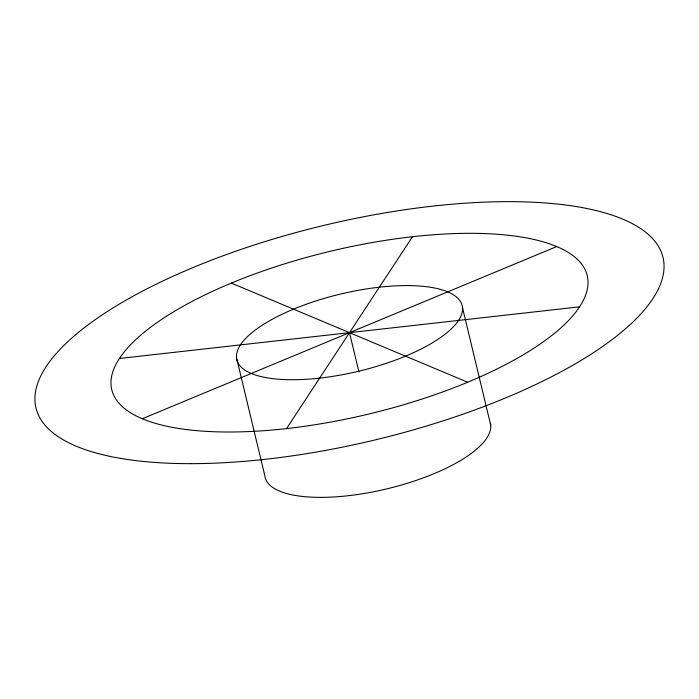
<?xml version="1.0" encoding="UTF-8"?>
<svg xmlns="http://www.w3.org/2000/svg" width="699" height="699" viewBox="0 0 699 699"><rect width="100%" height="100%" fill="white"/><g stroke="black" fill="none" stroke-linecap="round" stroke-linejoin="round"><path stroke-width="1.05" d="M286.529 428.592L412.471 236.734M142.281 418.753L556.719 246.572M119.424 358.482L579.576 306.835M231.334 283.086A244.493 83.627 -13.5 0 1 588.034 282.885A244.493 83.627 -13.5 0 1 229.132 432.008A244.493 83.627 -13.5 0 1 231.334 283.086L467.666 382.231M462.485 307.56A115.868 39.625 -13.5 0 1 296.158 379.706A115.868 39.625 -13.5 0 1 289.858 310.714A115.868 39.625 -13.5 0 1 462.485 307.56L490.724 425.202M349.5 332.663L358.91 371.877M236.515 357.757L264.755 475.399A115.868 39.625 -13.5 0 0 384.319 489.457A115.868 39.625 -13.5 0 0 490.383 423.157M190.775 463.664A322.405 110.267 -13.5 0 0 664.05 267.027A322.405 110.267 -13.5 0 0 193.675 267.289A322.405 110.267 -13.5 0 0 190.775 463.664"/></g></svg>
